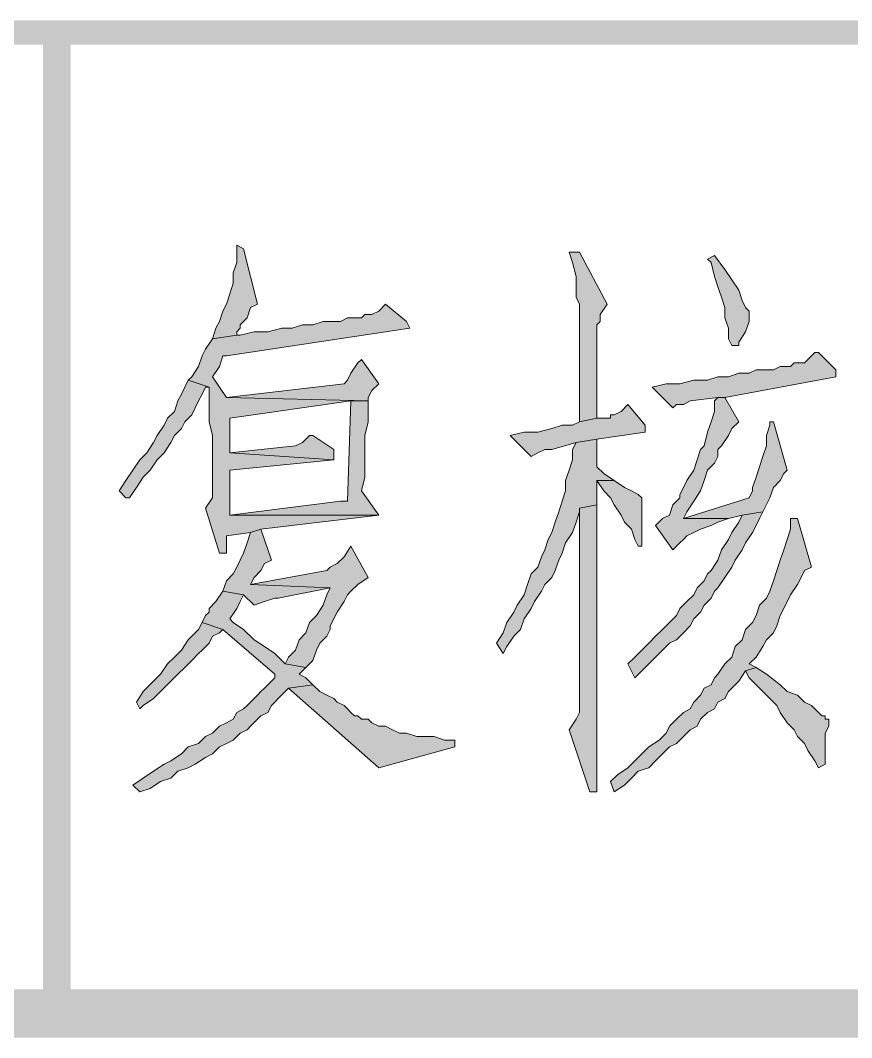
# Model space of a CAD drawing. Header units: millimetres. Extents: x 24 to 410, y 10 to 282.
# Drawn here: x 267.65 to 277.82, y 9.65 to 22.1 of the extents above; entities that cross this region are included whole.
import ezdxf

# ---------------------------------------------------------------- set-up
doc = ezdxf.new("R2010")
doc.units = ezdxf.units.MM

msp = doc.modelspace()

# ---------------------------------------------------------------- hatches: boundary and pattern name
h = msp.add_hatch(color=256)
h.dxf.hatch_style = 2
h.paths.add_polyline_path([(30.098965, 22.098), (30.098965, 21.801667), (410.082965, 22.098)])
h = msp.add_hatch(color=256)
h.dxf.hatch_style = 2
h.paths.add_polyline_path([(30.098965, 21.801667), (410.082965, 22.098), (410.082965, 21.801667)])
h = msp.add_hatch(color=256)
h.dxf.hatch_style = 2
h.paths.add_polyline_path([(268.266333, 21.971), (267.927667, 21.971), (268.266333, 9.948333)])
h = msp.add_hatch(color=256)
h.dxf.hatch_style = 2
h.paths.add_polyline_path([(267.927667, 21.971), (268.266333, 9.948333), (267.927667, 9.948333)])
h = msp.add_hatch(color=256)
h.dxf.hatch_style = 2
h.paths.add_polyline_path([(270.298333, 19.346333), (270.298333, 19.134667), (270.256, 19.007667), (270.256, 18.880667), (270.213667, 18.753667), (270.171333, 18.626667), (270.129, 18.542), (270.086667, 18.415), (270.044333, 18.330333), (270.002, 18.203333), (270.298333, 18.245667), (270.298333, 18.288), (270.340667, 18.330333), (270.340667, 18.372667), (270.425333, 18.457333), (270.467667, 18.584333), (270.552333, 18.626667), (270.383, 19.304)])
h = msp.add_hatch(color=256)
h.dxf.hatch_style = 2
h.paths.add_polyline_path([(274.489333, 19.261667), (274.362333, 19.261667), (274.404667, 19.134667), (274.447, 18.965333), (274.447, 18.711333), (274.489333, 18.626667), (274.489333, 17.187333), (274.701, 17.229667), (274.701, 17.737667), (274.701, 17.864667), (274.701, 18.372667), (274.743333, 18.415), (274.743333, 18.499667), (274.828, 18.626667)])
h = msp.add_hatch(color=256)
h.dxf.hatch_style = 2
h.paths.add_polyline_path([(276.140333, 19.219333), (276.055667, 19.177), (276.098, 19.134667), (276.140333, 18.965333), (276.182667, 18.838333), (276.225, 18.711333), (276.267333, 18.584333), (276.267333, 18.457333), (276.309667, 18.330333), (276.309667, 18.203333), (276.352, 18.118667), (276.436667, 18.118667), (276.436667, 18.161), (276.521333, 18.288), (276.563667, 18.415), (276.563667, 18.542), (276.521333, 18.584333), (276.479, 18.669), (276.436667, 18.796), (276.352, 18.923), (276.267333, 19.05)])
h = msp.add_hatch(color=256)
h.dxf.hatch_style = 2
h.paths.add_polyline_path([(272.118667, 18.626667), (272.034, 18.542), (271.949333, 18.499667), (271.864667, 18.499667), (271.822333, 18.457333), (271.653, 18.457333), (271.568333, 18.415), (271.356667, 18.415), (271.229667, 18.372667), (271.102667, 18.372667), (270.975667, 18.330333), (270.848667, 18.330333), (270.679333, 18.288), (270.51, 18.288), (270.340667, 18.245667), (270.298333, 18.245667), (270.002, 18.203333), (269.917333, 18.076333), (269.875, 17.991667), (269.832667, 17.864667), (269.748, 17.737667), (269.705667, 17.695333), (269.959667, 17.610667), (269.959667, 17.187333), (270.002, 17.018), (270.002, 16.256), (269.917333, 16.129), (270.086667, 15.578667), (270.171333, 15.578667), (270.171333, 15.621), (270.171333, 15.790333), (270.467667, 15.832667), (270.594667, 15.875), (272.034, 16.044333), (270.213667, 16.044333), (270.213667, 16.171333), (270.213667, 16.594667), (271.483667, 16.721667), (270.213667, 16.806333), (270.213667, 17.229667), (271.695333, 17.441333), (271.907, 17.441333), (270.171333, 17.483667), (270.002, 17.737667), (270.086667, 17.864667), (270.129, 17.991667), (270.171333, 17.991667), (272.415, 18.330333), (272.372667, 18.415)])
h = msp.add_hatch(color=256)
h.dxf.hatch_style = 2
h.paths.add_polyline_path([(271.822333, 17.949333), (271.78, 17.907), (271.695333, 17.78), (271.653, 17.695333), (271.610667, 17.653), (270.171333, 17.483667), (271.907, 17.441333), (271.907, 17.483667), (271.949333, 17.568333), (272.034, 17.653)])
h = msp.add_hatch(color=256)
h.dxf.hatch_style = 2
h.paths.add_polyline_path([(277.410333, 18.034), (277.368, 18.034), (277.283333, 17.949333), (277.241, 17.907), (277.114, 17.907), (277.071667, 17.864667), (276.944667, 17.864667), (276.86, 17.822333), (276.648333, 17.822333), (276.563667, 17.78), (276.436667, 17.78), (276.309667, 17.737667), (276.182667, 17.737667), (276.055667, 17.695333), (275.886333, 17.695333), (275.717, 17.653), (275.547667, 17.653), (275.378333, 17.610667), (275.632333, 17.356667), (275.674667, 17.399), (275.759333, 17.399), (275.844, 17.441333), (276.182667, 17.483667), (276.267333, 17.483667), (277.622, 17.737667), (277.622, 17.822333)])
h = msp.add_hatch(color=256)
h.dxf.hatch_style = 2
h.paths.add_polyline_path([(269.705667, 17.695333), (269.663333, 17.610667), (269.621, 17.526), (269.578667, 17.441333), (269.536333, 17.314333), (269.451667, 17.229667), (269.409333, 17.145), (269.324667, 17.018), (269.282333, 16.933333), (269.197667, 16.806333), (269.113, 16.721667), (269.028333, 16.594667), (268.943667, 16.467667), (268.859, 16.340667), (268.943667, 16.256), (268.986, 16.256), (269.070667, 16.383), (269.155333, 16.51), (269.24, 16.594667), (269.324667, 16.721667), (269.409333, 16.806333), (269.494, 16.933333), (269.536333, 17.018), (269.621, 17.102667), (269.663333, 17.187333), (269.748, 17.272), (269.790333, 17.356667), (269.832667, 17.441333), (269.875, 17.526), (269.917333, 17.610667), (269.959667, 17.610667)])
h = msp.add_hatch(color=256)
h.dxf.hatch_style = 2
h.paths.add_polyline_path([(271.907, 17.441333), (271.695333, 17.441333), (271.653, 16.213667), (271.568333, 16.213667), (270.213667, 16.044333), (272.034, 16.044333), (271.822333, 16.340667), (271.864667, 16.51), (271.864667, 17.018), (271.907, 17.187333)])
h = msp.add_hatch(color=256)
h.dxf.hatch_style = 2
h.paths.add_polyline_path([(276.267333, 17.483667), (276.182667, 17.483667), (276.140333, 17.441333), (276.140333, 17.314333), (276.098, 17.187333), (276.055667, 17.060333), (276.013333, 16.891), (275.971, 16.848667), (275.928667, 16.721667), (275.886333, 16.594667), (275.801667, 16.467667), (275.759333, 16.383), (275.717, 16.298333), (275.717, 16.256), (275.632333, 16.171333), (275.59, 16.044333), (275.505333, 16.002), (275.420667, 15.917333), (275.632333, 15.621), (275.674667, 15.663333), (275.717, 15.705667), (275.759333, 15.748), (275.801667, 15.790333), (275.886333, 15.832667), (275.971, 15.875), (276.098, 15.917333), (276.182667, 15.959667), (276.309667, 16.002), (275.759333, 16.002), (275.801667, 16.086667), (275.886333, 16.213667), (275.971, 16.340667), (276.013333, 16.467667), (276.055667, 16.594667), (276.140333, 16.679333), (276.182667, 16.764), (276.182667, 16.848667), (276.225, 16.891), (276.309667, 17.018), (276.352, 17.102667), (276.436667, 17.187333)])
h = msp.add_hatch(color=256)
h.dxf.hatch_style = 2
h.paths.add_polyline_path([(275.082, 17.399), (274.997333, 17.314333), (274.912667, 17.272), (274.870333, 17.272), (274.870333, 17.229667), (274.701, 17.229667), (274.489333, 17.187333), (274.404667, 17.145), (274.277667, 17.145), (274.150667, 17.102667), (273.981333, 17.060333), (273.812, 17.060333), (273.642667, 17.018), (273.896667, 16.764), (273.981333, 16.806333), (274.066, 16.848667), (274.150667, 16.848667), (274.447, 16.933333), (274.701, 16.975667), (275.293667, 17.060333), (275.293667, 17.145)])
h = msp.add_hatch(color=256)
h.dxf.hatch_style = 2
h.paths.add_polyline_path([(276.86, 17.187333), (276.817667, 17.187333), (276.817667, 17.145), (276.775333, 17.018), (276.775333, 16.891), (276.733, 16.764), (276.690667, 16.637), (276.648333, 16.51), (276.606, 16.383), (276.606, 16.340667), (276.563667, 16.256), (275.759333, 16.002), (276.309667, 16.002), (276.479, 16.044333), (276.733, 16.086667), (276.817667, 16.256), (276.86, 16.383), (276.944667, 16.467667), (276.987, 16.552333), (277.029333, 16.594667)])
h = msp.add_hatch(color=256)
h.dxf.hatch_style = 2
h.paths.add_polyline_path([(271.229667, 17.018), (271.187333, 17.018), (271.102667, 16.933333), (271.018, 16.891), (270.213667, 16.806333), (271.483667, 16.721667), (271.483667, 16.848667)])
h = msp.add_hatch(color=256)
h.dxf.hatch_style = 2
h.paths.add_polyline_path([(274.701, 16.975667), (274.447, 16.933333), (274.404667, 16.848667), (274.404667, 16.721667), (274.362333, 16.594667), (274.32, 16.467667), (274.32, 16.340667), (274.277667, 16.213667), (274.235333, 16.086667), (274.193, 15.959667), (274.150667, 15.832667), (274.108333, 15.748), (274.066, 15.621), (274.023667, 15.536333), (273.981333, 15.409333), (273.896667, 15.324667), (273.854333, 15.197667), (273.812, 15.070667), (273.727333, 14.943667), (273.685, 14.859), (273.600333, 14.732), (273.558, 14.605), (273.473333, 14.478), (273.558, 14.351), (273.600333, 14.435667), (273.685, 14.562667), (273.769667, 14.647333), (273.812, 14.774333), (273.896667, 14.901333), (273.939, 14.986), (274.023667, 15.113), (274.066, 15.197667), (274.150667, 15.282333), (274.193, 15.367), (274.235333, 15.494), (274.277667, 15.578667), (274.32, 15.705667), (274.404667, 15.832667), (274.447, 15.959667), (274.489333, 16.086667), (274.489333, 16.129), (274.701, 16.171333), (274.701, 16.467667), (274.912667, 16.467667), (274.785667, 16.552333), (274.701, 16.637)])
h = msp.add_hatch(color=256)
h.dxf.hatch_style = 2
h.paths.add_polyline_path([(274.912667, 16.467667), (274.701, 16.467667), (274.785667, 16.340667), (274.870333, 16.256), (274.912667, 16.171333), (274.997333, 16.044333), (275.039667, 15.959667), (275.124333, 15.875), (275.166667, 15.748), (275.209, 15.663333), (275.251333, 15.663333), (275.251333, 15.832667), (275.251333, 16.256), (275.209, 16.298333), (275.124333, 16.340667), (275.039667, 16.383)])
h = msp.add_hatch(color=256)
h.dxf.hatch_style = 2
h.paths.add_polyline_path([(274.701, 16.171333), (274.489333, 16.129), (274.489333, 13.631333), (274.447, 13.546667), (274.362333, 13.419667), (274.616333, 12.657667), (274.701, 12.657667), (274.701, 12.742333)])
h = msp.add_hatch(color=256)
h.dxf.hatch_style = 2
h.paths.add_polyline_path([(276.733, 16.086667), (276.479, 16.044333), (276.436667, 15.959667), (276.352, 15.832667), (276.309667, 15.748), (276.225, 15.621), (276.182667, 15.494), (276.098, 15.367), (276.055667, 15.324667), (276.013333, 15.24), (275.928667, 15.155333), (275.886333, 15.070667), (275.801667, 14.986), (275.717, 14.901333), (275.674667, 14.816667), (275.59, 14.732), (275.505333, 14.647333), (275.420667, 14.562667), (275.336, 14.478), (275.251333, 14.393333), (275.166667, 14.308667), (275.082, 14.224), (275.166667, 14.054667), (275.251333, 14.139333), (275.336, 14.224), (275.420667, 14.308667), (275.505333, 14.393333), (275.59, 14.478), (275.674667, 14.520333), (275.759333, 14.605), (275.844, 14.689667), (275.886333, 14.774333), (275.971, 14.859), (276.013333, 14.943667), (276.098, 15.028333), (276.140333, 15.113), (276.182667, 15.155333), (276.267333, 15.282333), (276.352, 15.409333), (276.394333, 15.494), (276.479, 15.621), (276.521333, 15.705667), (276.606, 15.832667), (276.648333, 15.917333), (276.690667, 16.002)])
h = msp.add_hatch(color=256)
h.dxf.hatch_style = 2
h.paths.add_polyline_path([(277.156333, 16.002), (277.071667, 16.002), (277.071667, 15.875), (277.029333, 15.748), (276.987, 15.621), (276.944667, 15.494), (276.902333, 15.367), (276.86, 15.24), (276.817667, 15.113), (276.775333, 15.028333), (276.690667, 14.943667), (276.648333, 14.816667), (276.606, 14.732), (276.521333, 14.647333), (276.479, 14.520333), (276.394333, 14.435667), (276.352, 14.308667), (276.267333, 14.224), (276.182667, 14.097), (276.140333, 14.054667), (276.098, 13.97), (276.013333, 13.927667), (275.971, 13.843), (275.886333, 13.758333), (275.844, 13.673667), (275.759333, 13.631333), (275.674667, 13.546667), (275.59, 13.462), (275.547667, 13.377333), (275.463, 13.292667), (275.336, 13.208), (275.251333, 13.123333), (275.166667, 13.038667), (275.082, 12.954), (274.955, 12.869333), (274.870333, 12.784667), (274.912667, 12.657667), (275.039667, 12.742333), (275.124333, 12.827), (275.209, 12.911667), (275.336, 12.954), (275.420667, 13.038667), (275.505333, 13.123333), (275.59, 13.208), (275.674667, 13.250333), (275.759333, 13.335), (275.844, 13.419667), (275.928667, 13.462), (275.971, 13.546667), (276.055667, 13.631333), (276.140333, 13.673667), (276.182667, 13.758333), (276.267333, 13.800667), (276.309667, 13.885333), (276.352, 13.927667), (276.436667, 14.012333), (276.521333, 14.139333), (276.648333, 14.181667), (276.563667, 14.224), (276.648333, 14.308667), (276.733, 14.435667), (276.775333, 14.520333), (276.86, 14.605), (276.902333, 14.689667), (276.944667, 14.816667), (276.987, 14.901333), (277.071667, 15.070667), (277.156333, 15.197667), (277.198667, 15.282333), (277.241, 15.367), (277.325667, 15.409333)])
h = msp.add_hatch(color=256)
h.dxf.hatch_style = 2
h.paths.add_polyline_path([(270.594667, 15.875), (270.467667, 15.832667), (270.425333, 15.705667), (270.383, 15.578667), (270.340667, 15.494), (270.298333, 15.409333), (270.256, 15.324667), (270.171333, 15.24), (270.129, 15.113), (270.383, 15.070667), (270.51, 14.943667), (270.637, 14.986), (270.764, 15.028333), (270.806333, 15.028333), (271.441333, 15.155333), (270.467667, 15.197667), (270.51, 15.282333), (270.594667, 15.367), (270.637, 15.451667), (270.721667, 15.494)])
h = msp.add_hatch(color=256)
h.dxf.hatch_style = 2
h.paths.add_polyline_path([(271.695333, 15.663333), (271.610667, 15.536333), (271.526, 15.451667), (271.441333, 15.409333), (271.399, 15.367), (270.467667, 15.197667), (271.441333, 15.155333), (271.399, 15.070667), (271.356667, 14.943667), (271.272, 14.816667), (271.187333, 14.732), (271.145, 14.605), (271.060333, 14.520333), (271.018, 14.393333), (270.933333, 14.308667), (270.891, 14.224), (271.145, 14.181667), (271.229667, 14.266333), (271.272, 14.393333), (271.314333, 14.478), (271.399, 14.562667), (271.441333, 14.647333), (271.441333, 14.689667), (271.526, 14.859), (271.610667, 14.986), (271.653, 15.070667), (271.695333, 15.113), (271.78, 15.197667), (271.907, 15.282333)])
h = msp.add_hatch(color=256)
h.dxf.hatch_style = 2
h.paths.add_polyline_path([(270.129, 15.113), (270.044333, 14.986), (269.959667, 14.901333), (269.959667, 14.859), (269.917333, 14.816667), (269.875, 14.732), (270.129, 14.647333), (270.764, 14.097), (270.764, 14.054667), (270.679333, 13.97), (270.637, 13.927667), (270.594667, 13.885333), (270.552333, 13.843), (270.51, 13.800667), (270.425333, 13.716), (270.383, 13.673667), (270.298333, 13.631333), (270.256, 13.546667), (270.171333, 13.504333), (270.086667, 13.462), (270.002, 13.377333), (269.917333, 13.335), (269.832667, 13.250333), (269.705667, 13.208), (269.621, 13.123333), (269.494, 13.038667), (269.409333, 12.996333), (269.282333, 12.911667), (269.155333, 12.827), (269.028333, 12.742333), (269.113, 12.657667), (269.24, 12.7), (269.367, 12.784667), (269.494, 12.827), (269.578667, 12.911667), (269.705667, 12.954), (269.790333, 12.996333), (269.917333, 13.081), (270.002, 13.123333), (270.086667, 13.208), (270.171333, 13.250333), (270.256, 13.292667), (270.340667, 13.377333), (270.425333, 13.419667), (270.467667, 13.462), (270.552333, 13.546667), (270.594667, 13.589), (270.679333, 13.631333), (270.721667, 13.716), (270.764, 13.758333), (270.806333, 13.800667), (270.891, 13.885333), (270.933333, 13.927667), (271.229667, 13.97), (271.145, 14.054667), (271.060333, 14.097), (271.145, 14.181667), (270.891, 14.224), (270.848667, 14.266333), (270.764, 14.351), (270.637, 14.435667), (270.51, 14.520333), (270.383, 14.647333), (270.256, 14.732), (270.213667, 14.774333), (270.298333, 14.901333), (270.340667, 14.986), (270.383, 15.070667)])
h = msp.add_hatch(color=256)
h.dxf.hatch_style = 2
h.paths.add_polyline_path([(269.875, 14.732), (269.832667, 14.647333), (269.748, 14.562667), (269.705667, 14.520333), (269.621, 14.393333), (269.536333, 14.308667), (269.451667, 14.224), (269.367, 14.097), (269.282333, 14.012333), (269.155333, 13.885333), (269.070667, 13.758333), (269.113, 13.673667), (269.155333, 13.716), (269.282333, 13.800667), (269.367, 13.885333), (269.494, 14.012333), (269.578667, 14.097), (269.663333, 14.181667), (269.748, 14.266333), (269.832667, 14.351), (269.875, 14.393333), (269.959667, 14.478), (270.002, 14.562667), (270.086667, 14.605), (270.129, 14.647333)])
h = msp.add_hatch(color=256)
h.dxf.hatch_style = 2
h.paths.add_polyline_path([(276.648333, 14.181667), (276.521333, 14.139333), (276.563667, 14.054667), (276.648333, 13.97), (276.733, 13.885333), (276.817667, 13.800667), (276.902333, 13.716), (276.944667, 13.631333), (277.029333, 13.504333), (277.114, 13.419667), (277.156333, 13.335), (277.241, 13.250333), (277.283333, 13.165667), (277.368, 13.038667), (277.410333, 12.954), (277.495, 12.996333), (277.495, 13.377333), (277.537333, 13.462), (277.537333, 13.546667), (277.495, 13.546667), (277.495, 13.589), (277.452667, 13.589), (277.410333, 13.631333), (277.325667, 13.716), (277.241, 13.758333), (277.156333, 13.843), (277.029333, 13.885333), (276.944667, 13.97), (276.775333, 14.097)])
h = msp.add_hatch(color=256)
h.dxf.hatch_style = 2
h.paths.add_polyline_path([(271.229667, 13.97), (270.933333, 13.927667), (272.034, 12.954), (272.965333, 13.208), (272.965333, 13.292667), (272.838333, 13.292667), (272.711333, 13.335), (272.499667, 13.335), (272.372667, 13.377333), (272.288, 13.377333), (272.203333, 13.419667), (272.118667, 13.462), (272.034, 13.462), (271.949333, 13.504333), (271.907, 13.546667), (271.822333, 13.546667), (271.78, 13.589), (271.737667, 13.589), (271.695333, 13.631333), (271.653, 13.673667), (271.610667, 13.716), (271.526, 13.758333), (271.483667, 13.800667), (271.399, 13.843), (271.314333, 13.885333)])
h = msp.add_hatch(color=256)
h.dxf.hatch_style = 2
h.paths.add_polyline_path([(30.395333, 10.244667), (29.802667, 9.652), (409.786667, 10.244667)])
h = msp.add_hatch(color=256)
h.dxf.hatch_style = 2
h.paths.add_polyline_path([(29.802667, 9.652), (409.786667, 10.244667), (410.379333, 9.652)])

# ---------------------------------------------------------------- linework, layer by layer
at = {"lineweight": 0}
for points in [[(270.298333, 19.346333), (270.298333, 19.134667), (270.256, 19.007667), (270.256, 18.880667), (270.213667, 18.753667), (270.171333, 18.626667), (270.129, 18.542), (270.086667, 18.415), (270.044333, 18.330333), (270.002, 18.203333), (270.298333, 18.245667), (270.298333, 18.288), (270.340667, 18.330333), (270.340667, 18.372667), (270.425333, 18.457333), (270.467667, 18.584333), (270.552333, 18.626667), (270.383, 19.304)], [(274.489333, 19.261667), (274.362333, 19.261667), (274.404667, 19.134667), (274.447, 18.965333), (274.447, 18.711333), (274.489333, 18.626667), (274.489333, 17.187333), (274.701, 17.229667), (274.701, 17.737667), (274.701, 17.864667), (274.701, 18.372667), (274.743333, 18.415), (274.743333, 18.499667), (274.828, 18.626667)], [(276.140333, 19.219333), (276.055667, 19.177), (276.098, 19.134667), (276.140333, 18.965333), (276.182667, 18.838333), (276.225, 18.711333), (276.267333, 18.584333), (276.267333, 18.457333), (276.309667, 18.330333), (276.309667, 18.203333), (276.352, 18.118667), (276.436667, 18.118667), (276.436667, 18.161), (276.521333, 18.288), (276.563667, 18.415), (276.563667, 18.542), (276.521333, 18.584333), (276.479, 18.669), (276.436667, 18.796), (276.352, 18.923), (276.267333, 19.05)], [(272.118667, 18.626667), (272.034, 18.542), (271.949333, 18.499667), (271.864667, 18.499667), (271.822333, 18.457333), (271.653, 18.457333), (271.568333, 18.415), (271.356667, 18.415), (271.229667, 18.372667), (271.102667, 18.372667), (270.975667, 18.330333), (270.848667, 18.330333), (270.679333, 18.288), (270.51, 18.288), (270.340667, 18.245667), (270.298333, 18.245667), (270.002, 18.203333), (269.917333, 18.076333), (269.875, 17.991667), (269.832667, 17.864667), (269.748, 17.737667), (269.705667, 17.695333), (269.959667, 17.610667), (269.959667, 17.187333), (270.002, 17.018), (270.002, 16.256), (269.917333, 16.129), (270.086667, 15.578667), (270.171333, 15.578667), (270.171333, 15.621), (270.171333, 15.790333), (270.467667, 15.832667), (270.594667, 15.875), (272.034, 16.044333), (270.213667, 16.044333), (270.213667, 16.171333), (270.213667, 16.594667), (271.483667, 16.721667), (270.213667, 16.806333), (270.213667, 17.229667), (271.695333, 17.441333), (271.907, 17.441333), (270.171333, 17.483667), (270.002, 17.737667), (270.086667, 17.864667), (270.129, 17.991667), (270.171333, 17.991667), (272.415, 18.330333), (272.372667, 18.415)], [(271.822333, 17.949333), (271.78, 17.907), (271.695333, 17.78), (271.653, 17.695333), (271.610667, 17.653), (270.171333, 17.483667), (271.907, 17.441333), (271.907, 17.483667), (271.949333, 17.568333), (272.034, 17.653)], [(277.410333, 18.034), (277.368, 18.034), (277.283333, 17.949333), (277.241, 17.907), (277.114, 17.907), (277.071667, 17.864667), (276.944667, 17.864667), (276.86, 17.822333), (276.648333, 17.822333), (276.563667, 17.78), (276.436667, 17.78), (276.309667, 17.737667), (276.182667, 17.737667), (276.055667, 17.695333), (275.886333, 17.695333), (275.717, 17.653), (275.547667, 17.653), (275.378333, 17.610667), (275.632333, 17.356667), (275.674667, 17.399), (275.759333, 17.399), (275.844, 17.441333), (276.182667, 17.483667), (276.267333, 17.483667), (277.622, 17.737667), (277.622, 17.822333)], [(269.705667, 17.695333), (269.663333, 17.610667), (269.621, 17.526), (269.578667, 17.441333), (269.536333, 17.314333), (269.451667, 17.229667), (269.409333, 17.145), (269.324667, 17.018), (269.282333, 16.933333), (269.197667, 16.806333), (269.113, 16.721667), (269.028333, 16.594667), (268.943667, 16.467667), (268.859, 16.340667), (268.943667, 16.256), (268.986, 16.256), (269.070667, 16.383), (269.155333, 16.51), (269.24, 16.594667), (269.324667, 16.721667), (269.409333, 16.806333), (269.494, 16.933333), (269.536333, 17.018), (269.621, 17.102667), (269.663333, 17.187333), (269.748, 17.272), (269.790333, 17.356667), (269.832667, 17.441333), (269.875, 17.526), (269.917333, 17.610667), (269.959667, 17.610667)], [(271.907, 17.441333), (271.695333, 17.441333), (271.653, 16.213667), (271.568333, 16.213667), (270.213667, 16.044333), (272.034, 16.044333), (271.822333, 16.340667), (271.864667, 16.51), (271.864667, 17.018), (271.907, 17.187333)], [(276.267333, 17.483667), (276.182667, 17.483667), (276.140333, 17.441333), (276.140333, 17.314333), (276.098, 17.187333), (276.055667, 17.060333), (276.013333, 16.891), (275.971, 16.848667), (275.928667, 16.721667), (275.886333, 16.594667), (275.801667, 16.467667), (275.759333, 16.383), (275.717, 16.298333), (275.717, 16.256), (275.632333, 16.171333), (275.59, 16.044333), (275.505333, 16.002), (275.420667, 15.917333), (275.632333, 15.621), (275.674667, 15.663333), (275.717, 15.705667), (275.759333, 15.748), (275.801667, 15.790333), (275.886333, 15.832667), (275.971, 15.875), (276.098, 15.917333), (276.182667, 15.959667), (276.309667, 16.002), (275.759333, 16.002), (275.801667, 16.086667), (275.886333, 16.213667), (275.971, 16.340667), (276.013333, 16.467667), (276.055667, 16.594667), (276.140333, 16.679333), (276.182667, 16.764), (276.182667, 16.848667), (276.225, 16.891), (276.309667, 17.018), (276.352, 17.102667), (276.436667, 17.187333)], [(275.082, 17.399), (274.997333, 17.314333), (274.912667, 17.272), (274.870333, 17.272), (274.870333, 17.229667), (274.701, 17.229667), (274.489333, 17.187333), (274.404667, 17.145), (274.277667, 17.145), (274.150667, 17.102667), (273.981333, 17.060333), (273.812, 17.060333), (273.642667, 17.018), (273.896667, 16.764), (273.981333, 16.806333), (274.066, 16.848667), (274.150667, 16.848667), (274.447, 16.933333), (274.701, 16.975667), (275.293667, 17.060333), (275.293667, 17.145)], [(276.86, 17.187333), (276.817667, 17.187333), (276.817667, 17.145), (276.775333, 17.018), (276.775333, 16.891), (276.733, 16.764), (276.690667, 16.637), (276.648333, 16.51), (276.606, 16.383), (276.606, 16.340667), (276.563667, 16.256), (275.759333, 16.002), (276.309667, 16.002), (276.479, 16.044333), (276.733, 16.086667), (276.817667, 16.256), (276.86, 16.383), (276.944667, 16.467667), (276.987, 16.552333), (277.029333, 16.594667)], [(271.229667, 17.018), (271.187333, 17.018), (271.102667, 16.933333), (271.018, 16.891), (270.213667, 16.806333), (271.483667, 16.721667), (271.483667, 16.848667)], [(274.701, 16.975667), (274.447, 16.933333), (274.404667, 16.848667), (274.404667, 16.721667), (274.362333, 16.594667), (274.32, 16.467667), (274.32, 16.340667), (274.277667, 16.213667), (274.235333, 16.086667), (274.193, 15.959667), (274.150667, 15.832667), (274.108333, 15.748), (274.066, 15.621), (274.023667, 15.536333), (273.981333, 15.409333), (273.896667, 15.324667), (273.854333, 15.197667), (273.812, 15.070667), (273.727333, 14.943667), (273.685, 14.859), (273.600333, 14.732), (273.558, 14.605), (273.473333, 14.478), (273.558, 14.351), (273.600333, 14.435667), (273.685, 14.562667), (273.769667, 14.647333), (273.812, 14.774333), (273.896667, 14.901333), (273.939, 14.986), (274.023667, 15.113), (274.066, 15.197667), (274.150667, 15.282333), (274.193, 15.367), (274.235333, 15.494), (274.277667, 15.578667), (274.32, 15.705667), (274.404667, 15.832667), (274.447, 15.959667), (274.489333, 16.086667), (274.489333, 16.129), (274.701, 16.171333), (274.701, 16.467667), (274.912667, 16.467667), (274.785667, 16.552333), (274.701, 16.637)], [(274.912667, 16.467667), (274.701, 16.467667), (274.785667, 16.340667), (274.870333, 16.256), (274.912667, 16.171333), (274.997333, 16.044333), (275.039667, 15.959667), (275.124333, 15.875), (275.166667, 15.748), (275.209, 15.663333), (275.251333, 15.663333), (275.251333, 15.832667), (275.251333, 16.256), (275.209, 16.298333), (275.124333, 16.340667), (275.039667, 16.383)], [(274.701, 16.171333), (274.489333, 16.129), (274.489333, 13.631333), (274.447, 13.546667), (274.362333, 13.419667), (274.616333, 12.657667), (274.701, 12.657667), (274.701, 12.742333)], [(276.733, 16.086667), (276.479, 16.044333), (276.436667, 15.959667), (276.352, 15.832667), (276.309667, 15.748), (276.225, 15.621), (276.182667, 15.494), (276.098, 15.367), (276.055667, 15.324667), (276.013333, 15.24), (275.928667, 15.155333), (275.886333, 15.070667), (275.801667, 14.986), (275.717, 14.901333), (275.674667, 14.816667), (275.59, 14.732), (275.505333, 14.647333), (275.420667, 14.562667), (275.336, 14.478), (275.251333, 14.393333), (275.166667, 14.308667), (275.082, 14.224), (275.166667, 14.054667), (275.251333, 14.139333), (275.336, 14.224), (275.420667, 14.308667), (275.505333, 14.393333), (275.59, 14.478), (275.674667, 14.520333), (275.759333, 14.605), (275.844, 14.689667), (275.886333, 14.774333), (275.971, 14.859), (276.013333, 14.943667), (276.098, 15.028333), (276.140333, 15.113), (276.182667, 15.155333), (276.267333, 15.282333), (276.352, 15.409333), (276.394333, 15.494), (276.479, 15.621), (276.521333, 15.705667), (276.606, 15.832667), (276.648333, 15.917333), (276.690667, 16.002)], [(277.156333, 16.002), (277.071667, 16.002), (277.071667, 15.875), (277.029333, 15.748), (276.987, 15.621), (276.944667, 15.494), (276.902333, 15.367), (276.86, 15.24), (276.817667, 15.113), (276.775333, 15.028333), (276.690667, 14.943667), (276.648333, 14.816667), (276.606, 14.732), (276.521333, 14.647333), (276.479, 14.520333), (276.394333, 14.435667), (276.352, 14.308667), (276.267333, 14.224), (276.182667, 14.097), (276.140333, 14.054667), (276.098, 13.97), (276.013333, 13.927667), (275.971, 13.843), (275.886333, 13.758333), (275.844, 13.673667), (275.759333, 13.631333), (275.674667, 13.546667), (275.59, 13.462), (275.547667, 13.377333), (275.463, 13.292667), (275.336, 13.208), (275.251333, 13.123333), (275.166667, 13.038667), (275.082, 12.954), (274.955, 12.869333), (274.870333, 12.784667), (274.912667, 12.657667), (275.039667, 12.742333), (275.124333, 12.827), (275.209, 12.911667), (275.336, 12.954), (275.420667, 13.038667), (275.505333, 13.123333), (275.59, 13.208), (275.674667, 13.250333), (275.759333, 13.335), (275.844, 13.419667), (275.928667, 13.462), (275.971, 13.546667), (276.055667, 13.631333), (276.140333, 13.673667), (276.182667, 13.758333), (276.267333, 13.800667), (276.309667, 13.885333), (276.352, 13.927667), (276.436667, 14.012333), (276.521333, 14.139333), (276.648333, 14.181667), (276.563667, 14.224), (276.648333, 14.308667), (276.733, 14.435667), (276.775333, 14.520333), (276.86, 14.605), (276.902333, 14.689667), (276.944667, 14.816667), (276.987, 14.901333), (277.071667, 15.070667), (277.156333, 15.197667), (277.198667, 15.282333), (277.241, 15.367), (277.325667, 15.409333)], [(270.594667, 15.875), (270.467667, 15.832667), (270.425333, 15.705667), (270.383, 15.578667), (270.340667, 15.494), (270.298333, 15.409333), (270.256, 15.324667), (270.171333, 15.24), (270.129, 15.113), (270.383, 15.070667), (270.51, 14.943667), (270.637, 14.986), (270.764, 15.028333), (270.806333, 15.028333), (271.441333, 15.155333), (270.467667, 15.197667), (270.51, 15.282333), (270.594667, 15.367), (270.637, 15.451667), (270.721667, 15.494)], [(271.695333, 15.663333), (271.610667, 15.536333), (271.526, 15.451667), (271.441333, 15.409333), (271.399, 15.367), (270.467667, 15.197667), (271.441333, 15.155333), (271.399, 15.070667), (271.356667, 14.943667), (271.272, 14.816667), (271.187333, 14.732), (271.145, 14.605), (271.060333, 14.520333), (271.018, 14.393333), (270.933333, 14.308667), (270.891, 14.224), (271.145, 14.181667), (271.229667, 14.266333), (271.272, 14.393333), (271.314333, 14.478), (271.399, 14.562667), (271.441333, 14.647333), (271.441333, 14.689667), (271.526, 14.859), (271.610667, 14.986), (271.653, 15.070667), (271.695333, 15.113), (271.78, 15.197667), (271.907, 15.282333)], [(270.129, 15.113), (270.044333, 14.986), (269.959667, 14.901333), (269.959667, 14.859), (269.917333, 14.816667), (269.875, 14.732), (270.129, 14.647333), (270.764, 14.097), (270.764, 14.054667), (270.679333, 13.97), (270.637, 13.927667), (270.594667, 13.885333), (270.552333, 13.843), (270.51, 13.800667), (270.425333, 13.716), (270.383, 13.673667), (270.298333, 13.631333), (270.256, 13.546667), (270.171333, 13.504333), (270.086667, 13.462), (270.002, 13.377333), (269.917333, 13.335), (269.832667, 13.250333), (269.705667, 13.208), (269.621, 13.123333), (269.494, 13.038667), (269.409333, 12.996333), (269.282333, 12.911667), (269.155333, 12.827), (269.028333, 12.742333), (269.113, 12.657667), (269.24, 12.7), (269.367, 12.784667), (269.494, 12.827), (269.578667, 12.911667), (269.705667, 12.954), (269.790333, 12.996333), (269.917333, 13.081), (270.002, 13.123333), (270.086667, 13.208), (270.171333, 13.250333), (270.256, 13.292667), (270.340667, 13.377333), (270.425333, 13.419667), (270.467667, 13.462), (270.552333, 13.546667), (270.594667, 13.589), (270.679333, 13.631333), (270.721667, 13.716), (270.764, 13.758333), (270.806333, 13.800667), (270.891, 13.885333), (270.933333, 13.927667), (271.229667, 13.97), (271.145, 14.054667), (271.060333, 14.097), (271.145, 14.181667), (270.891, 14.224), (270.848667, 14.266333), (270.764, 14.351), (270.637, 14.435667), (270.51, 14.520333), (270.383, 14.647333), (270.256, 14.732), (270.213667, 14.774333), (270.298333, 14.901333), (270.340667, 14.986), (270.383, 15.070667)], [(269.875, 14.732), (269.832667, 14.647333), (269.748, 14.562667), (269.705667, 14.520333), (269.621, 14.393333), (269.536333, 14.308667), (269.451667, 14.224), (269.367, 14.097), (269.282333, 14.012333), (269.155333, 13.885333), (269.070667, 13.758333), (269.113, 13.673667), (269.155333, 13.716), (269.282333, 13.800667), (269.367, 13.885333), (269.494, 14.012333), (269.578667, 14.097), (269.663333, 14.181667), (269.748, 14.266333), (269.832667, 14.351), (269.875, 14.393333), (269.959667, 14.478), (270.002, 14.562667), (270.086667, 14.605), (270.129, 14.647333)], [(276.648333, 14.181667), (276.521333, 14.139333), (276.563667, 14.054667), (276.648333, 13.97), (276.733, 13.885333), (276.817667, 13.800667), (276.902333, 13.716), (276.944667, 13.631333), (277.029333, 13.504333), (277.114, 13.419667), (277.156333, 13.335), (277.241, 13.250333), (277.283333, 13.165667), (277.368, 13.038667), (277.410333, 12.954), (277.495, 12.996333), (277.495, 13.377333), (277.537333, 13.462), (277.537333, 13.546667), (277.495, 13.546667), (277.495, 13.589), (277.452667, 13.589), (277.410333, 13.631333), (277.325667, 13.716), (277.241, 13.758333), (277.156333, 13.843), (277.029333, 13.885333), (276.944667, 13.97), (276.775333, 14.097)], [(271.229667, 13.97), (270.933333, 13.927667), (272.034, 12.954), (272.965333, 13.208), (272.965333, 13.292667), (272.838333, 13.292667), (272.711333, 13.335), (272.499667, 13.335), (272.372667, 13.377333), (272.288, 13.377333), (272.203333, 13.419667), (272.118667, 13.462), (272.034, 13.462), (271.949333, 13.504333), (271.907, 13.546667), (271.822333, 13.546667), (271.78, 13.589), (271.737667, 13.589), (271.695333, 13.631333), (271.653, 13.673667), (271.610667, 13.716), (271.526, 13.758333), (271.483667, 13.800667), (271.399, 13.843), (271.314333, 13.885333)]]:
    msp.add_lwpolyline(points, close=True, dxfattribs=at)

doc.saveas('drawing.dxf')
